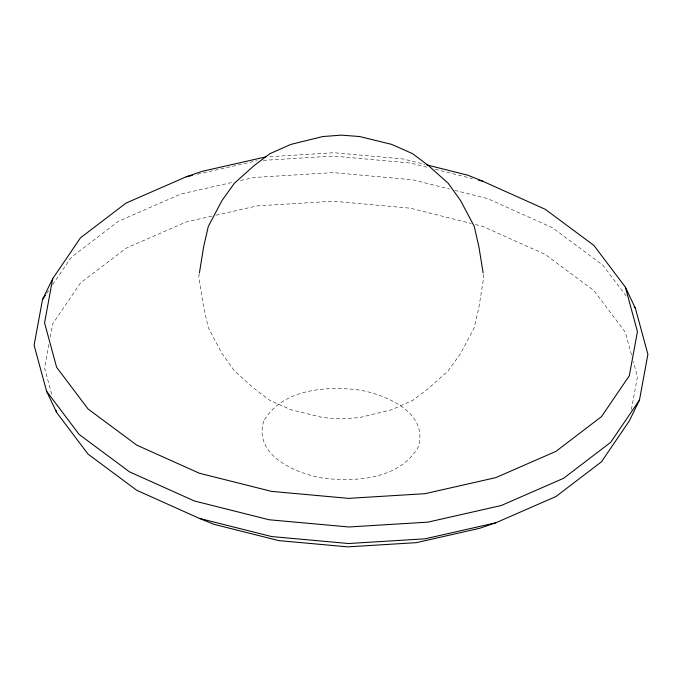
<?xml version="1.0" encoding="UTF-8"?>
<svg xmlns="http://www.w3.org/2000/svg" width="682" height="682" viewBox="0 0 682 682"><rect width="100%" height="100%" fill="white"/><g stroke="black" fill="none" stroke-linecap="round" stroke-linejoin="round"><path stroke-width="0.51" stroke-dasharray="3.41 2.56" d="M199.272 273.934L198.769 277.045L203.62 307.164L208.317 327.735L222.068 353.668L234.395 370.855L254.011 388.416L270.021 400.47L290.89 409.712L322.833 417.555L341.281 418.961L359.721 417.555L391.664 409.712L412.533 400.47L428.543 388.416L448.159 370.855L460.486 353.668L474.237 327.735L478.934 307.164L483.785 277.045L483.282 273.934M48.908 344.367L44.56 367.982L52.241 396.268M50.229 337.181L52.693 323.839L80.476 282.996L126.008 248.248L186.195 221.957L211.829 216.151M631.387 409.618L637.44 376.762L633.331 361.613M46.717 293.379L49.113 289.859M52.71 284.573L71.286 257.267L118.421 221.292L180.739 194.072L233.338 182.145M197.473 174.242L256.935 160.764M240.558 180.508L253.968 177.473L333.131 172.606L412.832 179.818L449.719 189.093M215.93 215.214L256.935 205.921L333.396 201.224L410.385 208.189L471.288 223.491M269.85 156.681L334.189 152.725L403.207 158.974L424.801 164.405M263.303 160.372L333.396 156.067L410.385 163.032L428.961 167.704M435.159 169.264L472.319 178.599M454.843 190.38L487.639 198.615L552.446 227.72L602.845 265.136L626.468 296.465M475.414 224.531L482.634 226.347L545.242 254.454L593.928 290.6L625.377 332.313L631.685 355.552M263.746 421.05C253.107 455.354 295.707 473.359 322.407 478.048C355.603 482.268 399.575 479.335 418.254 447.06C428.893 412.763 386.293 394.759 359.593 390.061C326.397 385.842 282.425 388.783 263.746 421.05"/><path stroke-width="1.02" d="M199.434 272.894L203.62 246.935L208.317 226.364L222.068 200.423L234.395 183.245L254.011 165.683L270.021 153.629L290.89 144.388L322.833 136.545L341.281 135.138L359.721 136.545L391.664 144.388L412.533 153.629L428.543 165.683L448.159 183.245L460.486 200.423L474.237 226.364L478.934 246.935L483.12 272.894M265.63 156.937L202.204 171.318L186.195 176.8L126.008 203.091L80.476 237.839L52.693 278.682L42.523 299.551L34.1 345.254L46.598 391.263L56.623 412.431L88.072 454.144L136.758 490.29L199.366 518.397L214.012 524.339L278.793 540.613L347.811 546.862L416.37 542.65L479.796 528.269L495.805 522.787L555.992 496.496L601.524 461.748L629.307 420.905L639.477 400.044L647.9 354.342L635.402 308.324L625.377 287.156L593.928 245.443L545.242 209.297L482.634 181.19L467.988 175.257L426.855 164.916M52.693 278.682L44.56 322.825L56.623 367.274L88.072 408.995L136.758 445.133L199.366 473.24L271.615 491.398L348.604 498.363L425.065 493.674L495.805 477.63L555.992 451.339L601.524 416.591L629.307 375.756L637.44 331.605L625.377 287.156M42.523 299.551L45.515 295.144M639.477 400.044L610.714 442.32L563.579 478.295L501.261 505.515L428.032 522.122L348.869 526.981L269.168 519.769L194.361 500.972L129.554 471.876L79.155 434.451L46.598 391.263M186.195 176.8L192.35 175.41M495.805 522.787L425.065 538.823L348.604 543.52L271.615 536.555L199.366 518.397M478.508 180.15L482.634 181.19M634.132 306.627L635.402 308.324M56.077 410.411L56.623 412.431"/></g></svg>
